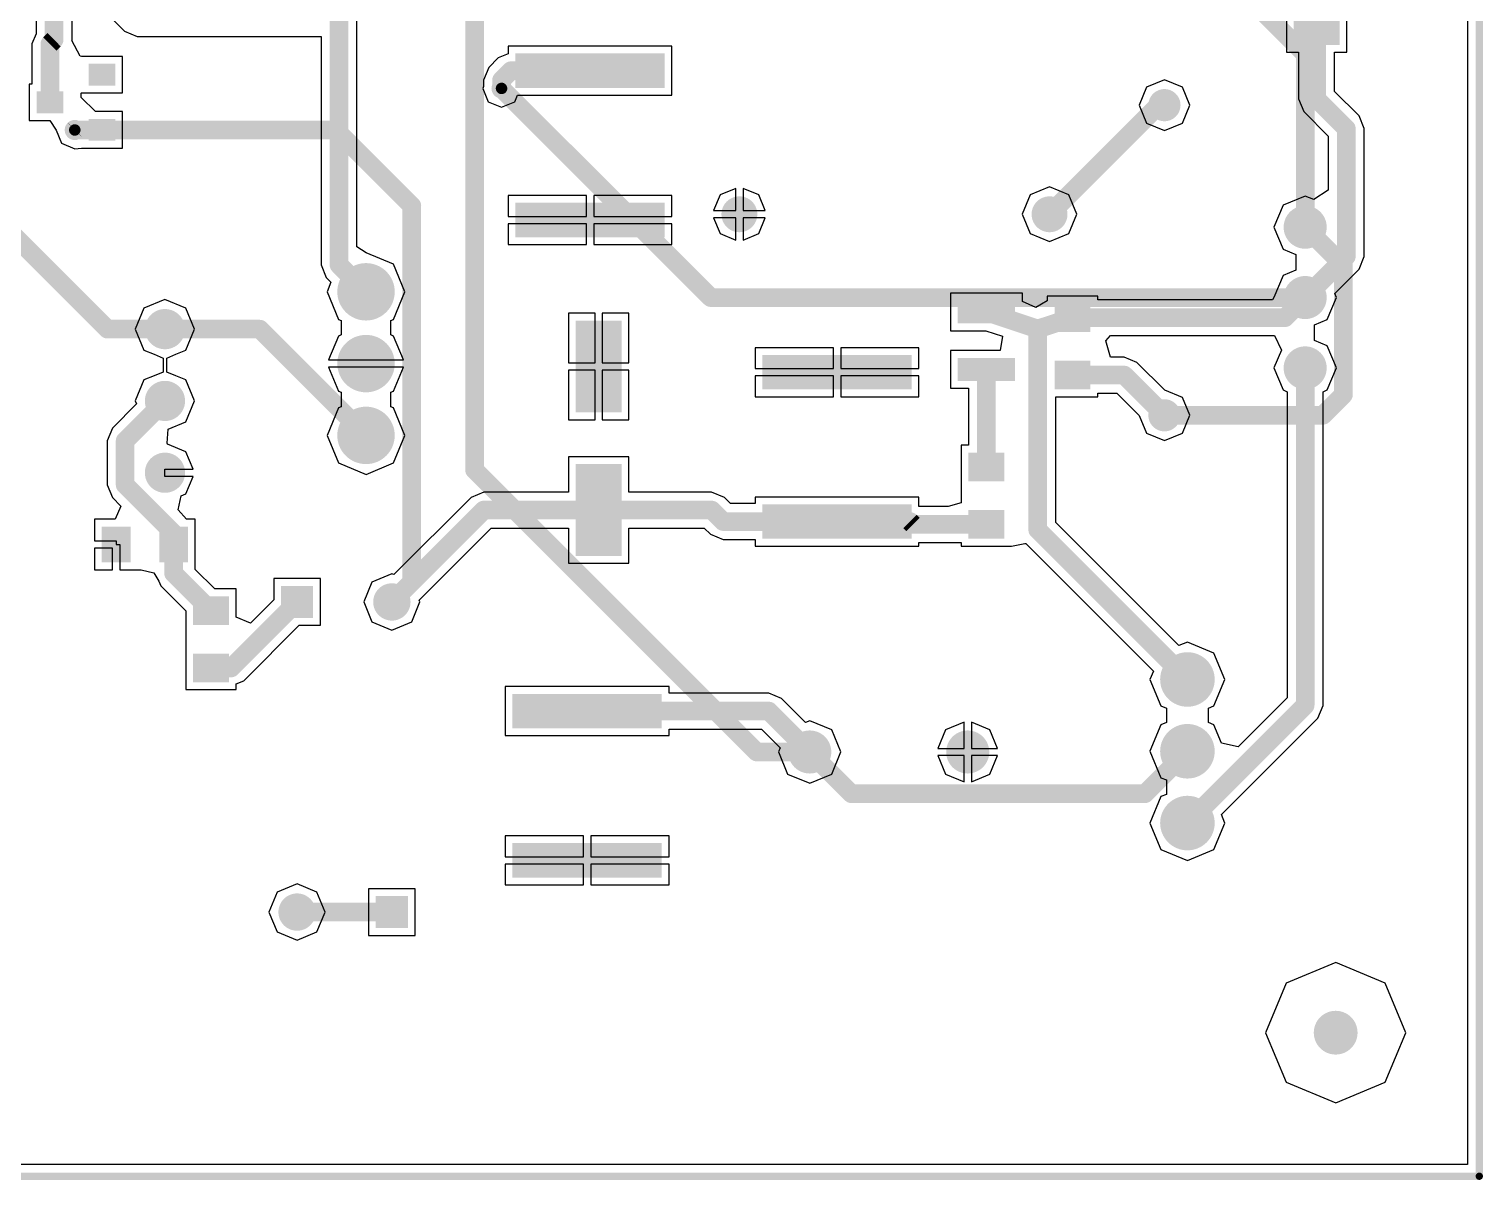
# Model space of a CAD drawing. Header units: millimetres. Extents: x -963 to 6509, y -1367 to 453.
# Drawn here: x -104.7 to -54.1, y 137.3 to 177.3 of the extents above; entities that cross this region are included whole.
import ezdxf

# ---------------------------------------------------------------- set-up
doc = ezdxf.new("R2010")
doc.units = ezdxf.units.MM
doc.header["$LTSCALE"] = 0.5
doc.layers.get('0').update_dxf_attribs({"lineweight": 60})
for name, color, linetype in [('BottomLayer', 5, 'Continuous'), ('MultiLayer', 9, 'Continuous'), ('TopLayer', 1, 'Continuous'), ('TopPaste', 8, 'Continuous'), ('ViaHoleLayer', 16, 'Continuous')]:
    doc.layers.add(name, color=color, linetype=linetype)

# ---------------------------------------------------------------- blocks, each defined once
blk = doc.blocks.new('C_P______100___63B______________4')
at = {"layer": 'BottomLayer', "const_width": 0.75}
for points in [[(-3.125, 0.075, 1), (-2.375, 0.075, 1)], [(2.375, 0.075, 1), (3.125, 0.075, 1)]]:
    blk.add_lwpolyline(points, format="xyb", close=True, dxfattribs=at)
at = {"layer": 'MultiLayer', "const_width": 0.75}
for points in [[(-3.125, 0.075, 1), (-2.375, 0.075, 1)], [(2.375, 0.075, 1), (3.125, 0.075, 1)]]:
    blk.add_lwpolyline(points, format="xyb", close=True, dxfattribs=at)
at = {"layer": 'TopLayer', "const_width": 0.75}
for points in [[(-3.125, 0.075, 1), (-2.375, 0.075, 1)], [(2.375, 0.075, 1), (3.125, 0.075, 1)]]:
    blk.add_lwpolyline(points, format="xyb", close=True, dxfattribs=at)
blk = doc.blocks.new('C2220_10')
at = {"layer": 'TopLayer'}
for points in [[(-3.2, -2.6), (-2, -2.6), (-3.2, 2.6), (-2, 2.6)], [(2, -2.6), (3.2, -2.6), (2, 2.6), (3.2, 2.6)]]:
    blk.add_solid(points, dxfattribs=at)
at = {"layer": 'TopPaste'}
for points in [[(-3.2, -2.6), (-2, -2.6), (-3.2, 2.6), (-2, 2.6)], [(2, -2.6), (3.2, -2.6), (2, 2.6), (3.2, 2.6)]]:
    blk.add_solid(points, dxfattribs=at)
blk = doc.blocks.new('C_P______220___63B___12')
at = {"layer": 'TopLayer'}
for points in [[(-0.9, -0.8), (-0.9, 0.8), (-4.1, -0.8), (-4.1, 0.8)], [(4.1, -0.8), (4.1, 0.8), (0.9, -0.8), (0.9, 0.8)]]:
    blk.add_solid(points, dxfattribs=at)
at = {"layer": 'TopPaste'}
for points in [[(-0.9, -0.8), (-0.9, 0.8), (-4.1, -0.8), (-4.1, 0.8)], [(4.1, -0.8), (4.1, 0.8), (0.9, -0.8), (0.9, 0.8)]]:
    blk.add_solid(points, dxfattribs=at)
blk = doc.blocks.new('C2220_15')
at = {"layer": 'TopLayer'}
for points in [[(-3.2, -2.6), (-2, -2.6), (-3.2, 2.6), (-2, 2.6)], [(2, -2.6), (3.2, -2.6), (2, 2.6), (3.2, 2.6)]]:
    blk.add_solid(points, dxfattribs=at)
at = {"layer": 'TopPaste'}
for points in [[(-3.2, -2.6), (-2, -2.6), (-3.2, 2.6), (-2, 2.6)], [(2, -2.6), (3.2, -2.6), (2, 2.6), (3.2, 2.6)]]:
    blk.add_solid(points, dxfattribs=at)
blk = doc.blocks.new('C2220_22')
at = {"layer": 'TopLayer'}
for points in [[(-3.2, -2.6), (-2, -2.6), (-3.2, 2.6), (-2, 2.6)], [(2, -2.6), (3.2, -2.6), (2, 2.6), (3.2, 2.6)]]:
    blk.add_solid(points, dxfattribs=at)
at = {"layer": 'TopPaste'}
for points in [[(-3.2, -2.6), (-2, -2.6), (-3.2, 2.6), (-2, 2.6)], [(2, -2.6), (3.2, -2.6), (2, 2.6), (3.2, 2.6)]]:
    blk.add_solid(points, dxfattribs=at)
blk = doc.blocks.new('DFE2520_26')
at = {"layer": 'TopLayer'}
for points in [[(-0.6, 1), (-1.4, 1), (-0.6, -1), (-1.4, -1)], [(1.4, 1), (0.6, 1), (1.4, -1), (0.6, -1)]]:
    blk.add_solid(points, dxfattribs=at)
at = {"layer": 'TopPaste'}
for points in [[(-0.6, 1), (-1.4, 1), (-0.6, -1), (-1.4, -1)], [(1.4, 1), (0.6, 1), (1.4, -1), (0.6, -1)]]:
    blk.add_solid(points, dxfattribs=at)
blk = doc.blocks.new('R0805_28')
at = {"layer": 'TopLayer'}
for points in [[(-1.5, -0.625), (-0.5, -0.625), (-1.5, 0.625), (-0.5, 0.625)], [(0.5, -0.625), (1.5, -0.625), (0.5, 0.625), (1.5, 0.625)]]:
    blk.add_solid(points, dxfattribs=at)
at = {"layer": 'TopPaste'}
for points in [[(-1.5, -0.625), (-0.5, -0.625), (-1.5, 0.625), (-0.5, 0.625)], [(0.5, -0.625), (1.5, -0.625), (0.5, 0.625), (1.5, 0.625)]]:
    blk.add_solid(points, dxfattribs=at)
blk = doc.blocks.new('R0805_30')
at = {"layer": 'TopLayer'}
for points in [[(-1.5, -0.625), (-0.5, -0.625), (-1.5, 0.625), (-0.5, 0.625)], [(0.5, -0.625), (1.5, -0.625), (0.5, 0.625), (1.5, 0.625)]]:
    blk.add_solid(points, dxfattribs=at)
at = {"layer": 'TopPaste'}
for points in [[(-1.5, -0.625), (-0.5, -0.625), (-1.5, 0.625), (-0.5, 0.625)], [(0.5, -0.625), (1.5, -0.625), (0.5, 0.625), (1.5, 0.625)]]:
    blk.add_solid(points, dxfattribs=at)
blk = doc.blocks.new('R0805_41')
at = {"layer": 'TopLayer'}
for points in [[(-1.5, -0.625), (-0.5, -0.625), (-1.5, 0.625), (-0.5, 0.625)], [(0.5, -0.625), (1.5, -0.625), (0.5, 0.625), (1.5, 0.625)]]:
    blk.add_solid(points, dxfattribs=at)
at = {"layer": 'TopPaste'}
for points in [[(-1.5, -0.625), (-0.5, -0.625), (-1.5, 0.625), (-0.5, 0.625)], [(0.5, -0.625), (1.5, -0.625), (0.5, 0.625), (1.5, 0.625)]]:
    blk.add_solid(points, dxfattribs=at)
blk = doc.blocks.new('R0805_43')
at = {"layer": 'TopLayer'}
for points in [[(-1.5, -0.625), (-0.5, -0.625), (-1.5, 0.625), (-0.5, 0.625)], [(0.5, -0.625), (1.5, -0.625), (0.5, 0.625), (1.5, 0.625)]]:
    blk.add_solid(points, dxfattribs=at)
at = {"layer": 'TopPaste'}
for points in [[(-1.5, -0.625), (-0.5, -0.625), (-1.5, 0.625), (-0.5, 0.625)], [(0.5, -0.625), (1.5, -0.625), (0.5, 0.625), (1.5, 0.625)]]:
    blk.add_solid(points, dxfattribs=at)
blk = doc.blocks.new('VD_BZX_50')
at = {"layer": 'BottomLayer', "const_width": 0.65}
blk.add_lwpolyline([(5.075, 0, 1), (5.725, 0, 1)], format="xyb", close=True, dxfattribs=at)
at = {"layer": 'BottomLayer'}
blk.add_solid([(-4.84, 0.56), (-5.96, 0.56), (-4.84, -0.56), (-5.96, -0.56)], dxfattribs=at)
at = {"layer": 'MultiLayer', "const_width": 0.65}
blk.add_lwpolyline([(5.075, 0, 1), (5.725, 0, 1)], format="xyb", close=True, dxfattribs=at)
at = {"layer": 'MultiLayer'}
blk.add_solid([(-4.84, 0.56), (-5.96, 0.56), (-4.84, -0.56), (-5.96, -0.56)], dxfattribs=at)
at = {"layer": 'TopLayer', "const_width": 0.65}
blk.add_lwpolyline([(5.075, 0, 1), (5.725, 0, 1)], format="xyb", close=True, dxfattribs=at)
at = {"layer": 'TopLayer'}
blk.add_solid([(-4.84, 0.56), (-5.96, 0.56), (-4.84, -0.56), (-5.96, -0.56)], dxfattribs=at)
blk = doc.blocks.new('VD_BAT_55')
at = {"layer": 'TopLayer'}
for points in [[(0.382, 1.37), (-0.382, 1.37), (0.382, 0.443), (-0.382, 0.443)], [(-0.578, -0.443), (-1.342, -0.443), (-0.578, -1.37), (-1.342, -1.37)], [(1.342, -0.443), (0.578, -0.443), (1.342, -1.37), (0.578, -1.37)]]:
    blk.add_solid(points, dxfattribs=at)
at = {"layer": 'TopPaste'}
for points in [[(0.382, 1.37), (-0.382, 1.37), (0.382, 0.443), (-0.382, 0.443)], [(-0.578, -0.443), (-1.342, -0.443), (-0.578, -1.37), (-1.342, -1.37)], [(1.342, -0.443), (0.578, -0.443), (1.342, -1.37), (0.578, -1.37)]]:
    blk.add_solid(points, dxfattribs=at)
blk = doc.blocks.new('VD_BZX_57')
at = {"layer": 'BottomLayer', "const_width": 0.56}
for points in [[(-5.68, 0, 1), (-5.12, 0, 1)], [(5.12, 0, 1), (5.68, 0, 1)]]:
    blk.add_lwpolyline(points, format="xyb", close=True, dxfattribs=at)
at = {"layer": 'MultiLayer', "const_width": 0.56}
for points in [[(-5.68, 0, 1), (-5.12, 0, 1)], [(5.12, 0, 1), (5.68, 0, 1)]]:
    blk.add_lwpolyline(points, format="xyb", close=True, dxfattribs=at)
at = {"layer": 'TopLayer', "const_width": 0.56}
for points in [[(-5.68, 0, 1), (-5.12, 0, 1)], [(5.12, 0, 1), (5.68, 0, 1)]]:
    blk.add_lwpolyline(points, format="xyb", close=True, dxfattribs=at)
blk = doc.blocks.new('VD_BZX_58')
at = {"layer": 'BottomLayer', "const_width": 0.625}
for points in [[(-5.712, 0, 1), (-5.088, 0, 1)], [(5.087, 0, 1), (5.712, 0, 1)]]:
    blk.add_lwpolyline(points, format="xyb", close=True, dxfattribs=at)
at = {"layer": 'MultiLayer', "const_width": 0.625}
for points in [[(-5.712, 0, 1), (-5.088, 0, 1)], [(5.087, 0, 1), (5.712, 0, 1)]]:
    blk.add_lwpolyline(points, format="xyb", close=True, dxfattribs=at)
at = {"layer": 'TopLayer', "const_width": 0.625}
for points in [[(-5.712, 0, 1), (-5.088, 0, 1)], [(5.087, 0, 1), (5.712, 0, 1)]]:
    blk.add_lwpolyline(points, format="xyb", close=True, dxfattribs=at)
blk = doc.blocks.new('VT_TO92_59')
at = {"layer": 'BottomLayer', "const_width": 0.7}
for points in [[(-2.85, 0, 1), (-2.15, 0, 1)], [(-0.35, 0, 1), (0.35, 0, 1)], [(2.15, 0, 1), (2.85, 0, 1)]]:
    blk.add_lwpolyline(points, format="xyb", close=True, dxfattribs=at)
at = {"layer": 'MultiLayer', "const_width": 0.7}
for points in [[(-2.85, 0, 1), (-2.15, 0, 1)], [(-0.35, 0, 1), (0.35, 0, 1)], [(2.15, 0, 1), (2.85, 0, 1)]]:
    blk.add_lwpolyline(points, format="xyb", close=True, dxfattribs=at)
at = {"layer": 'TopLayer', "const_width": 0.7}
for points in [[(-2.85, 0, 1), (-2.15, 0, 1)], [(-0.35, 0, 1), (0.35, 0, 1)], [(2.15, 0, 1), (2.85, 0, 1)]]:
    blk.add_lwpolyline(points, format="xyb", close=True, dxfattribs=at)
blk = doc.blocks.new('VT_TO220_60')
at = {"layer": 'BottomLayer', "const_width": 1}
for points in [[(-3, 0, 1), (-2, 0, 1)], [(-0.5, 0, 1), (0.5, 0, 1)], [(2, 0, 1), (3, 0, 1)]]:
    blk.add_lwpolyline(points, format="xyb", close=True, dxfattribs=at)
at = {"layer": 'MultiLayer', "const_width": 1}
for points in [[(-3, 0, 1), (-2, 0, 1)], [(-0.5, 0, 1), (0.5, 0, 1)], [(2, 0, 1), (3, 0, 1)]]:
    blk.add_lwpolyline(points, format="xyb", close=True, dxfattribs=at)
at = {"layer": 'TopLayer', "const_width": 1}
for points in [[(-3, 0, 1), (-2, 0, 1)], [(-0.5, 0, 1), (0.5, 0, 1)], [(2, 0, 1), (3, 0, 1)]]:
    blk.add_lwpolyline(points, format="xyb", close=True, dxfattribs=at)
blk = doc.blocks.new('VT_TO126_61')
at = {"layer": 'BottomLayer', "const_width": 0.75}
for points in [[(-2.825, 0, 1), (-2.075, 0, 1)], [(-0.375, 0, 1), (0.375, 0, 1)], [(2.075, 0, 1), (2.825, 0, 1)]]:
    blk.add_lwpolyline(points, format="xyb", close=True, dxfattribs=at)
at = {"layer": 'MultiLayer', "const_width": 0.75}
for points in [[(-2.825, 0, 1), (-2.075, 0, 1)], [(-0.375, 0, 1), (0.375, 0, 1)], [(2.075, 0, 1), (2.825, 0, 1)]]:
    blk.add_lwpolyline(points, format="xyb", close=True, dxfattribs=at)
at = {"layer": 'TopLayer', "const_width": 0.75}
for points in [[(-2.825, 0, 1), (-2.075, 0, 1)], [(-0.375, 0, 1), (0.375, 0, 1)], [(2.075, 0, 1), (2.825, 0, 1)]]:
    blk.add_lwpolyline(points, format="xyb", close=True, dxfattribs=at)
blk = doc.blocks.new('VT_TO220_62')
at = {"layer": 'BottomLayer', "const_width": 0.95}
for points in [[(-2.975, 0, 1), (-2.025, 0, 1)], [(-0.475, 0, 1), (0.475, 0, 1)], [(2.025, 0, 1), (2.975, 0, 1)]]:
    blk.add_lwpolyline(points, format="xyb", close=True, dxfattribs=at)
at = {"layer": 'MultiLayer', "const_width": 0.95}
for points in [[(-2.975, 0, 1), (-2.025, 0, 1)], [(-0.475, 0, 1), (0.475, 0, 1)], [(2.025, 0, 1), (2.975, 0, 1)]]:
    blk.add_lwpolyline(points, format="xyb", close=True, dxfattribs=at)
at = {"layer": 'TopLayer', "const_width": 0.95}
for points in [[(-2.975, 0, 1), (-2.025, 0, 1)], [(-0.475, 0, 1), (0.475, 0, 1)], [(2.025, 0, 1), (2.975, 0, 1)]]:
    blk.add_lwpolyline(points, format="xyb", close=True, dxfattribs=at)
blk = doc.blocks.new('C_P______220___63B___69')
at = {"layer": 'TopLayer'}
for points in [[(-0.9, -0.8), (-0.9, 0.8), (-4.1, -0.8), (-4.1, 0.8)], [(4.1, -0.8), (4.1, 0.8), (0.9, -0.8), (0.9, 0.8)]]:
    blk.add_solid(points, dxfattribs=at)
at = {"layer": 'TopPaste'}
for points in [[(-0.9, -0.8), (-0.9, 0.8), (-4.1, -0.8), (-4.1, 0.8)], [(4.1, -0.8), (4.1, 0.8), (0.9, -0.8), (0.9, 0.8)]]:
    blk.add_solid(points, dxfattribs=at)
blk = doc.blocks.new('VD_BZX_71')
at = {"layer": 'BottomLayer', "const_width": 0.65}
blk.add_lwpolyline([(5.075, 0, 1), (5.725, 0, 1)], format="xyb", close=True, dxfattribs=at)
at = {"layer": 'BottomLayer'}
blk.add_solid([(-4.84, 0.56), (-5.96, 0.56), (-4.84, -0.56), (-5.96, -0.56)], dxfattribs=at)
at = {"layer": 'MultiLayer', "const_width": 0.65}
blk.add_lwpolyline([(5.075, 0, 1), (5.725, 0, 1)], format="xyb", close=True, dxfattribs=at)
at = {"layer": 'MultiLayer'}
blk.add_solid([(-4.84, 0.56), (-5.96, 0.56), (-4.84, -0.56), (-5.96, -0.56)], dxfattribs=at)
at = {"layer": 'TopLayer', "const_width": 0.65}
blk.add_lwpolyline([(5.075, 0, 1), (5.725, 0, 1)], format="xyb", close=True, dxfattribs=at)
at = {"layer": 'TopLayer'}
blk.add_solid([(-4.84, 0.56), (-5.96, 0.56), (-4.84, -0.56), (-5.96, -0.56)], dxfattribs=at)

msp = doc.modelspace()

# ---------------------------------------------------------------- linework, layer by layer
at = {"layer": 'BottomLayer', "const_width": 0.65}
for points in [[(-67.213, 183.419), (-60.263, 176.469)], [(-89.183, 161.992), (-89.183, 180.89)], [(-60.263, 170.444), (-60.263, 176.469)], [(-88.244, 175.277), (-80.961, 167.994)], [(-69.163, 170.894), (-65.363, 174.694)], [(-65.363, 174.694), (-65.163, 174.694)], [(-103.103, 173.829), (-94.009, 173.829)], [(-94.009, 173.829), (-91.368, 171.187)], [(-107.663, 172.594), (-101.963, 166.894)], [(-91.368, 158.089), (-91.368, 171.187)], [(-60.263, 170.444), (-58.932, 169.112)], [(-58.932, 164.609), (-58.932, 169.112)], [(-80.961, 167.994), (-60.263, 167.994)], [(-101.963, 166.894), (-99.963, 166.894)], [(-99.963, 166.894), (-96.663, 166.894)], [(-96.663, 166.894), (-92.963, 163.194)], [(-59.647, 163.894), (-58.932, 164.609)], [(-65.163, 163.894), (-59.647, 163.894)], [(-89.183, 161.992), (-79.36, 152.169)], [(-92.063, 157.394), (-91.368, 158.089)], [(-79.36, 152.169), (-77.513, 152.169)], [(-77.513, 152.169), (-76.06, 150.715)], [(-65.842, 150.715), (-64.363, 152.194)], [(-76.06, 150.715), (-65.842, 150.715)], [(-95.363, 146.594), (-92.063, 146.594)]]:
    msp.add_lwpolyline(points, dxfattribs=at)
at = {"layer": 'BottomLayer'}
for points, const_width in [([(-60.426, 176.469, 1), (-60.101, 176.469, 1)], 0.325), ([(-60.426, 176.469, 1), (-60.101, 176.469, 1)], 0.325), ([(-88.419, 175.277, 1), (-88.069, 175.277, 1)], 0.35), ([(-88.406, 175.277, 1), (-88.081, 175.277, 1)], 0.325), ([(-65.526, 174.694, 1), (-65.201, 174.694, 1)], 0.325), ([(-65.526, 174.694, 1), (-65.201, 174.694, 1)], 0.325), ([(-65.326, 174.694, 1), (-65.001, 174.694, 1)], 0.325), ([(-103.278, 173.829, 1), (-102.928, 173.829, 1)], 0.35), ([(-103.265, 173.829, 1), (-102.94, 173.829, 1)], 0.325), ([(-94.172, 173.829, 1), (-93.847, 173.829, 1)], 0.325), ([(-94.172, 173.829, 1), (-93.847, 173.829, 1)], 0.325), ([(-91.53, 171.187, 1), (-91.205, 171.187, 1)], 0.325), ([(-91.53, 171.187, 1), (-91.205, 171.187, 1)], 0.325), ([(-69.326, 170.894, 1), (-69.001, 170.894, 1)], 0.325), ([(-60.426, 170.444, 1), (-60.101, 170.444, 1)], 0.325), ([(-60.426, 170.444, 1), (-60.101, 170.444, 1)], 0.325), ([(-59.094, 169.112, 1), (-58.769, 169.112, 1)], 0.325), ([(-59.094, 169.112, 1), (-58.769, 169.112, 1)], 0.325), ([(-81.123, 167.994, 1), (-80.798, 167.994, 1)], 0.325), ([(-81.123, 167.994, 1), (-80.798, 167.994, 1)], 0.325), ([(-60.426, 167.994, 1), (-60.101, 167.994, 1)], 0.325), ([(-102.126, 166.894, 1), (-101.801, 166.894, 1)], 0.325), ([(-102.126, 166.894, 1), (-101.801, 166.894, 1)], 0.325), ([(-100.126, 166.894, 1), (-99.801, 166.894, 1)], 0.325), ([(-100.126, 166.894, 1), (-99.801, 166.894, 1)], 0.325), ([(-96.826, 166.894, 1), (-96.501, 166.894, 1)], 0.325), ([(-96.826, 166.894, 1), (-96.501, 166.894, 1)], 0.325), ([(-59.094, 164.609, 1), (-58.769, 164.609, 1)], 0.325), ([(-59.094, 164.609, 1), (-58.769, 164.609, 1)], 0.325), ([(-65.326, 163.894, 1), (-65.001, 163.894, 1)], 0.325), ([(-59.809, 163.894, 1), (-59.484, 163.894, 1)], 0.325), ([(-59.809, 163.894, 1), (-59.484, 163.894, 1)], 0.325), ([(-93.126, 163.194, 1), (-92.801, 163.194, 1)], 0.325), ([(-89.346, 161.992, 1), (-89.021, 161.992, 1)], 0.325), ([(-89.346, 161.992, 1), (-89.021, 161.992, 1)], 0.325), ([(-91.53, 158.089, 1), (-91.205, 158.089, 1)], 0.325), ([(-91.53, 158.089, 1), (-91.205, 158.089, 1)], 0.325), ([(-92.226, 157.394, 1), (-91.901, 157.394, 1)], 0.325), ([(-79.522, 152.169, 1), (-79.197, 152.169, 1)], 0.325), ([(-79.522, 152.169, 1), (-79.197, 152.169, 1)], 0.325), ([(-77.676, 152.169, 1), (-77.351, 152.169, 1)], 0.325), ([(-77.676, 152.169, 1), (-77.351, 152.169, 1)], 0.325), ([(-64.526, 152.194, 1), (-64.201, 152.194, 1)], 0.325), ([(-76.222, 150.715, 1), (-75.897, 150.715, 1)], 0.325), ([(-76.222, 150.715, 1), (-75.897, 150.715, 1)], 0.325), ([(-66.005, 150.715, 1), (-65.68, 150.715, 1)], 0.325), ([(-66.005, 150.715, 1), (-65.68, 150.715, 1)], 0.325), ([(-95.526, 146.594, 1), (-95.201, 146.594, 1)], 0.325), ([(-92.226, 146.594, 1), (-91.901, 146.594, 1)], 0.325), ([(-59.582, 142.394, 1), (-58.82, 142.394, 1)], 0.762)]:
    msp.add_lwpolyline(points, format="xyb", close=True, dxfattribs=dict(at, const_width=const_width))
at = {"layer": 'MultiLayer', "const_width": 0.254}
for points in [[(-54.201, 137.394), (-54.201, 267.394)], [(-134.201, 137.394), (-54.201, 137.394)]]:
    msp.add_lwpolyline(points, dxfattribs=at)
at = {"layer": 'MultiLayer'}
for points, const_width in [([(-88.419, 175.277, 1), (-88.069, 175.277, 1)], 0.35), ([(-103.278, 173.829, 1), (-102.928, 173.829, 1)], 0.35), ([(-59.582, 142.394, 1), (-58.82, 142.394, 1)], 0.762), ([(-54.264, 137.394, 1), (-54.137, 137.394, 1)], 0.127), ([(-54.264, 137.394, 1), (-54.137, 137.394, 1)], 0.127)]:
    msp.add_lwpolyline(points, format="xyb", close=True, dxfattribs=dict(at, const_width=const_width))
at = {"layer": 'TopLayer'}
for p, q in [((-54.613, 266.981), (-54.613, 137.806)), ((-60.917, 180.248), (-60.917, 176.54)), ((-58.809, 176.54), (-58.809, 180.248)), ((-104.45, 178.125), (-104.45, 177.18)), ((-103.197, 176.972), (-103.197, 178.125)), ((-101.787, 177.684), (-101.374, 177.272)), ((-93.277, 169.76), (-93.277, 178.075)), ((-104.45, 177.18), (-104.597, 176.826)), ((-101.374, 177.272), (-100.931, 177.088)), ((-104.597, 176.826), (-104.597, 175.43)), ((-103.206, 176.949), (-103.197, 176.972)), ((-102.913, 176.396), (-103.206, 176.949)), ((-100.931, 177.088), (-94.53, 177.088)), ((-94.53, 177.088), (-94.53, 169.134)), ((-82.309, 176.748), (-88.017, 176.748)), ((-88.017, 176.748), (-88.017, 176.477)), ((-82.309, 175.04), (-82.309, 176.748)), ((-102.874, 176.39), (-102.913, 176.396)), ((-102.843, 176.39), (-102.874, 176.39)), ((-101.439, 176.39), (-102.843, 176.39)), ((-101.439, 175.118), (-101.439, 176.39)), ((-88.357, 176.337), (-88.687, 176.006)), ((-88.017, 176.477), (-88.357, 176.337)), ((-60.917, 176.54), (-60.49, 176.54)), ((-60.49, 176.54), (-60.49, 174.913)), ((-59.237, 175.172), (-59.237, 176.54)), ((-59.237, 176.54), (-58.809, 176.54)), ((-88.687, 176.006), (-88.87, 175.563)), ((-104.597, 175.43), (-104.687, 175.43)), ((-104.687, 175.43), (-104.687, 174.158)), ((-88.87, 175.342), (-88.897, 175.277)), ((-88.897, 175.277), (-88.706, 174.814)), ((-88.87, 175.563), (-88.87, 175.342)), ((-65.786, 175.317), (-66.044, 174.694)), ((-65.163, 175.575), (-65.786, 175.317)), ((-64.54, 175.317), (-65.163, 175.575)), ((-64.282, 174.694), (-64.54, 175.317)), ((-58.387, 174.323), (-59.237, 175.172)), ((-102.883, 175.11), (-102.874, 175.118)), ((-102.883, 174.966), (-102.883, 175.11)), ((-102.386, 174.47), (-102.883, 174.966)), ((-102.874, 175.118), (-102.752, 175.118)), ((-102.752, 175.118), (-101.439, 175.118)), ((-88.706, 174.814), (-88.244, 174.623)), ((-88.244, 174.623), (-87.781, 174.814)), ((-87.781, 174.814), (-87.688, 175.04)), ((-87.688, 175.04), (-82.309, 175.04)), ((-66.044, 174.694), (-65.786, 174.071)), ((-64.54, 174.071), (-64.282, 174.694)), ((-60.49, 174.913), (-60.307, 174.469)), ((-104.687, 174.158), (-103.976, 174.158)), ((-103.976, 174.158), (-103.756, 173.829)), ((-101.439, 174.47), (-102.386, 174.47)), ((-101.439, 173.198), (-101.439, 174.47)), ((-60.307, 174.469), (-59.457, 173.62)), ((-58.204, 173.88), (-58.387, 174.323)), ((-103.756, 173.829), (-103.565, 173.366)), ((-65.786, 174.071), (-65.163, 173.812)), ((-65.163, 173.812), (-64.54, 174.071)), ((-58.204, 169.427), (-58.204, 173.88)), ((-103.565, 173.366), (-103.103, 173.175)), ((-103.103, 173.175), (-102.874, 173.198)), ((-102.874, 173.198), (-102.874, 173.198)), ((-102.874, 173.198), (-101.439, 173.198)), ((-59.457, 173.62), (-59.457, 171.737)), ((-80.09, 171.792), (-80.636, 171.566)), ((-80.09, 171.021), (-80.09, 171.792)), ((-79.291, 171.566), (-79.836, 171.792)), ((-79.836, 171.792), (-79.836, 171.021)), ((-69.163, 171.845), (-69.836, 171.566)), ((-68.491, 171.566), (-69.163, 171.845)), ((-59.457, 171.737), (-59.957, 171.403)), ((-85.29, 171.548), (-88.017, 171.548)), ((-88.017, 171.548), (-88.017, 170.821)), ((-85.29, 170.821), (-85.29, 171.548)), ((-82.309, 171.548), (-85.036, 171.548)), ((-85.036, 171.548), (-85.036, 170.821)), ((-82.309, 170.821), (-82.309, 171.548)), ((-80.636, 171.566), (-80.862, 171.021)), ((-79.065, 171.021), (-79.291, 171.566)), ((-69.836, 171.566), (-70.115, 170.894)), ((-68.212, 170.894), (-68.491, 171.566)), ((-61.032, 171.212), (-61.35, 170.444)), ((-60.263, 171.53), (-61.032, 171.212)), ((-59.957, 171.403), (-60.263, 171.53)), ((-88.017, 170.821), (-85.29, 170.821)), ((-85.036, 170.821), (-82.309, 170.821)), ((-80.862, 171.021), (-80.09, 171.021)), ((-80.09, 170.767), (-80.862, 170.767)), ((-80.862, 170.767), (-80.636, 170.221)), ((-80.09, 169.995), (-80.09, 170.767)), ((-79.836, 171.021), (-79.065, 171.021)), ((-79.065, 170.767), (-79.836, 170.767)), ((-79.836, 170.767), (-79.836, 169.995)), ((-79.291, 170.221), (-79.065, 170.767)), ((-70.115, 170.894), (-69.836, 170.221)), ((-68.491, 170.221), (-68.212, 170.894)), ((-85.29, 170.567), (-88.017, 170.567)), ((-88.017, 170.567), (-88.017, 169.84)), ((-85.29, 169.84), (-85.29, 170.567)), ((-82.309, 170.567), (-85.036, 170.567)), ((-85.036, 170.567), (-85.036, 169.84)), ((-82.309, 169.84), (-82.309, 170.567)), ((-80.636, 170.221), (-80.09, 169.995)), ((-79.836, 169.995), (-79.291, 170.221)), ((-69.836, 170.221), (-69.163, 169.942)), ((-69.163, 169.942), (-68.491, 170.221)), ((-61.35, 170.444), (-61.032, 169.675)), ((-92.963, 169.551), (-93.277, 169.76)), ((-88.017, 169.84), (-85.29, 169.84)), ((-85.036, 169.84), (-82.309, 169.84)), ((-61.032, 169.675), (-60.583, 169.489)), ((-94.53, 169.134), (-94.347, 168.69)), ((-92.004, 169.153), (-92.963, 169.551)), ((-91.606, 168.194), (-92.004, 169.153)), ((-60.583, 169.489), (-60.583, 168.948)), ((-58.387, 168.983), (-58.204, 169.427)), ((-94.347, 168.69), (-94.183, 168.527)), ((-61.032, 168.762), (-61.35, 167.994)), ((-60.583, 168.948), (-61.032, 168.762)), ((-59.235, 168.135), (-58.387, 168.983)), ((-94.183, 168.527), (-94.321, 168.194)), ((-94.321, 168.194), (-93.923, 167.234)), ((-92.004, 167.234), (-91.606, 168.194)), ((-70.109, 168.148), (-72.617, 168.148)), ((-72.617, 168.148), (-72.617, 166.84)), ((-70.109, 167.856), (-70.109, 168.148)), ((-59.177, 167.994), (-59.235, 168.135)), ((-100.694, 167.624), (-100.996, 166.894)), ((-99.963, 167.926), (-100.694, 167.624)), ((-99.233, 167.624), (-99.963, 167.926)), ((-98.931, 166.894), (-99.233, 167.624)), ((-69.646, 167.65), (-70.109, 167.856)), ((-69.242, 167.885), (-69.646, 167.65)), ((-67.484, 168.048), (-69.242, 168.048)), ((-69.242, 168.048), (-69.242, 167.885)), ((-67.484, 167.92), (-67.484, 168.048)), ((-61.399, 167.92), (-67.484, 167.92)), ((-61.35, 167.994), (-61.399, 167.92)), ((-59.495, 167.225), (-59.177, 167.994)), ((-93.923, 167.234), (-93.826, 167.194)), ((-93.826, 167.194), (-93.826, 166.694)), ((-92.101, 167.194), (-92.004, 167.234)), ((-92.101, 166.694), (-92.101, 167.194)), ((-84.99, 167.448), (-85.917, 167.448)), ((-85.917, 167.448), (-85.917, 165.721)), ((-84.99, 165.721), (-84.99, 167.448)), ((-83.809, 167.448), (-84.736, 167.448)), ((-84.736, 167.448), (-84.736, 165.721)), ((-83.809, 165.721), (-83.809, 167.448)), ((-59.944, 167.039), (-59.495, 167.225)), ((-100.996, 166.894), (-100.694, 166.163)), ((-99.233, 166.163), (-98.931, 166.894)), ((-93.923, 166.653), (-94.268, 165.821)), ((-93.826, 166.694), (-93.923, 166.653)), ((-92.004, 166.653), (-92.101, 166.694)), ((-91.659, 165.821), (-92.004, 166.653)), ((-72.617, 166.84), (-71.382, 166.84)), ((-71.382, 166.84), (-70.804, 166.648)), ((-70.804, 166.648), (-70.885, 166.148)), ((-67.199, 166.486), (-67.037, 166.667)), ((-67.037, 166.667), (-61.33, 166.667)), ((-61.33, 166.667), (-61.092, 166.167)), ((-59.944, 166.498), (-59.944, 167.039)), ((-100.694, 166.163), (-100.344, 166.019)), ((-99.583, 166.019), (-99.233, 166.163)), ((-76.69, 166.248), (-79.417, 166.248)), ((-79.417, 166.248), (-79.417, 165.52)), ((-76.69, 165.52), (-76.69, 166.248)), ((-73.709, 166.248), (-76.436, 166.248)), ((-76.436, 166.248), (-76.436, 165.52)), ((-73.709, 165.52), (-73.709, 166.248)), ((-70.885, 166.148), (-72.617, 166.148)), ((-72.617, 166.148), (-72.617, 164.84)), ((-67.038, 165.924), (-67.199, 166.486)), ((-61.092, 166.167), (-61.35, 165.544)), ((-59.495, 166.312), (-59.944, 166.498)), ((-59.177, 165.544), (-59.495, 166.312)), ((-100.344, 166.019), (-100.029, 165.888)), ((-100.029, 165.888), (-100.029, 165.399)), ((-99.898, 165.888), (-99.583, 166.019)), ((-99.898, 165.399), (-99.898, 165.888)), ((-94.268, 165.821), (-92.963, 165.821)), ((-92.963, 165.567), (-94.268, 165.567)), ((-94.268, 165.567), (-93.923, 164.734)), ((-92.963, 165.821), (-91.659, 165.821)), ((-91.659, 165.567), (-92.963, 165.567)), ((-92.004, 164.734), (-91.659, 165.567)), ((-85.917, 165.721), (-84.99, 165.721)), ((-84.736, 165.721), (-83.809, 165.721)), ((-67.034, 165.92), (-67.038, 165.924)), ((-66.563, 165.92), (-67.034, 165.92)), ((-66.12, 165.737), (-66.563, 165.92)), ((-65.154, 164.771), (-66.12, 165.737)), ((-61.35, 165.544), (-61.032, 164.775)), ((-59.495, 164.775), (-59.177, 165.544)), ((-100.694, 165.124), (-100.996, 164.394)), ((-100.344, 165.269), (-100.694, 165.124)), ((-100.029, 165.399), (-100.344, 165.269)), ((-99.583, 165.269), (-99.898, 165.399)), ((-99.233, 165.124), (-99.583, 165.269)), ((-98.931, 164.394), (-99.233, 165.124)), ((-84.99, 165.467), (-85.917, 165.467)), ((-85.917, 165.467), (-85.917, 163.74)), ((-84.99, 163.74), (-84.99, 165.467)), ((-83.809, 165.467), (-84.736, 165.467)), ((-84.736, 165.467), (-84.736, 163.74)), ((-83.809, 163.74), (-83.809, 165.467)), ((-79.417, 165.52), (-76.69, 165.52)), ((-76.69, 165.266), (-79.417, 165.266)), ((-79.417, 165.266), (-79.417, 164.54)), ((-76.69, 164.54), (-76.69, 165.266)), ((-76.436, 165.52), (-73.709, 165.52)), ((-73.709, 165.266), (-76.436, 165.266)), ((-76.436, 165.266), (-76.436, 164.54)), ((-73.709, 164.54), (-73.709, 165.266)), ((-93.923, 164.734), (-93.826, 164.694)), ((-93.826, 164.694), (-93.826, 164.194)), ((-92.101, 164.694), (-92.004, 164.734)), ((-92.101, 164.194), (-92.101, 164.694)), ((-79.417, 164.54), (-76.69, 164.54)), ((-76.436, 164.54), (-73.709, 164.54)), ((-72.617, 164.84), (-71.99, 164.84)), ((-71.99, 164.84), (-71.99, 162.848)), ((-68.948, 160.164), (-68.948, 164.54)), ((-68.948, 164.54), (-67.484, 164.54)), ((-67.484, 164.54), (-67.484, 164.667)), ((-67.484, 164.667), (-66.823, 164.667)), ((-66.823, 164.667), (-66.041, 163.885)), ((-64.54, 164.517), (-65.154, 164.771)), ((-61.032, 164.775), (-60.89, 164.716)), ((-60.89, 164.716), (-60.89, 154.053)), ((-59.637, 164.716), (-59.495, 164.775)), ((-59.637, 153.793), (-59.637, 164.716)), ((-100.953, 164.29), (-101.793, 163.45)), ((-100.996, 164.394), (-100.953, 164.29)), ((-99.233, 163.663), (-98.931, 164.394)), ((-93.923, 164.153), (-94.321, 163.194)), ((-93.826, 164.194), (-93.923, 164.153)), ((-92.004, 164.153), (-92.101, 164.194)), ((-91.606, 163.194), (-92.004, 164.153)), ((-64.282, 163.894), (-64.54, 164.517)), ((-99.851, 163.408), (-99.233, 163.663)), ((-85.917, 163.74), (-84.99, 163.74)), ((-84.736, 163.74), (-83.809, 163.74)), ((-66.041, 163.885), (-65.786, 163.271)), ((-64.54, 163.271), (-64.282, 163.894)), ((-101.793, 163.45), (-101.977, 163.007)), ((-101.977, 163.007), (-101.977, 161.469)), ((-99.89, 162.926), (-99.851, 163.408)), ((-94.321, 163.194), (-93.923, 162.234)), ((-92.004, 162.234), (-91.606, 163.194)), ((-65.786, 163.271), (-65.163, 163.012)), ((-65.163, 163.012), (-64.54, 163.271)), ((-99.874, 162.889), (-99.89, 162.926)), ((-99.233, 162.624), (-99.874, 162.889)), ((-98.983, 162.021), (-99.233, 162.624)), ((-71.99, 162.848), (-72.242, 162.848)), ((-72.242, 162.848), (-72.242, 161.348)), ((-99.963, 161.767), (-99.963, 162.021)), ((-99.963, 162.021), (-98.983, 162.021)), ((-93.923, 162.234), (-92.963, 161.836)), ((-92.963, 161.836), (-92.004, 162.234)), ((-83.809, 162.448), (-85.917, 162.448)), ((-85.917, 162.448), (-85.917, 161.22)), ((-83.809, 161.22), (-83.809, 162.448)), ((-98.983, 161.767), (-99.963, 161.767)), ((-99.233, 161.163), (-98.983, 161.767)), ((-101.977, 161.469), (-101.793, 161.026)), ((-101.793, 161.026), (-101.502, 160.734)), ((-99.508, 160.603), (-99.401, 161.094)), ((-99.401, 161.094), (-99.233, 161.163)), ((-89.307, 161.037), (-91.998, 158.345)), ((-88.863, 161.22), (-89.307, 161.037)), ((-85.917, 161.22), (-88.863, 161.22)), ((-80.928, 161.22), (-83.809, 161.22)), ((-80.485, 161.037), (-80.928, 161.22)), ((-80.269, 160.82), (-80.485, 161.037)), ((-73.709, 161.048), (-79.417, 161.048)), ((-79.417, 161.048), (-79.417, 160.82)), ((-73.709, 160.72), (-73.709, 161.048)), ((-72.242, 161.348), (-72.242, 161.34)), ((-72.242, 161.34), (-72.242, 160.848)), ((-101.502, 160.734), (-101.693, 160.273)), ((-99.215, 160.273), (-99.508, 160.603)), ((-79.417, 160.82), (-80.269, 160.82)), ((-72.693, 160.72), (-73.709, 160.72)), ((-72.242, 160.848), (-72.693, 160.72)), ((-101.693, 160.273), (-102.417, 160.273)), ((-102.417, 160.273), (-102.417, 159.521)), ((-98.909, 160.273), (-99.215, 160.273)), ((-98.909, 158.526), (-98.909, 160.273)), ((-91.112, 157.459), (-88.604, 159.967)), ((-88.604, 159.967), (-85.917, 159.967)), ((-85.917, 159.967), (-85.917, 158.74)), ((-83.809, 158.74), (-83.809, 159.967)), ((-83.809, 159.967), (-81.188, 159.967)), ((-81.188, 159.967), (-80.972, 159.75)), ((-64.658, 155.875), (-68.948, 160.164)), ((-102.417, 159.521), (-101.663, 159.521)), ((-101.663, 159.521), (-101.663, 159.394)), ((-80.972, 159.75), (-80.528, 159.567)), ((-80.528, 159.567), (-79.417, 159.567)), ((-79.417, 159.567), (-79.417, 159.34)), ((-73.709, 159.34), (-73.709, 159.467)), ((-73.709, 159.467), (-72.242, 159.467)), ((-72.242, 159.467), (-72.242, 159.34)), ((-101.79, 159.267), (-102.417, 159.267)), ((-102.417, 159.267), (-102.417, 158.515)), ((-101.79, 158.515), (-101.79, 159.267)), ((-101.663, 159.394), (-101.536, 159.394)), ((-101.536, 159.394), (-101.536, 158.515)), ((-79.417, 159.34), (-73.709, 159.34)), ((-72.242, 159.34), (-70.484, 159.34)), ((-70.484, 159.34), (-70.02, 159.425)), ((-70.484, 159.34), (-70.484, 159.34)), ((-70.02, 159.425), (-69.984, 159.428)), ((-69.984, 159.428), (-65.544, 154.988)), ((-102.417, 158.515), (-101.79, 158.515)), ((-101.536, 158.515), (-100.909, 158.515)), ((-100.909, 158.515), (-100.909, 158.515)), ((-100.909, 158.515), (-100.79, 158.515)), ((-100.79, 158.515), (-100.353, 158.409)), ((-98.231, 157.848), (-98.909, 158.526)), ((-85.917, 158.74), (-83.809, 158.74)), ((-100.353, 158.409), (-100.175, 158.115)), ((-100.175, 158.115), (-100.107, 157.95)), ((-100.107, 157.95), (-99.242, 157.086)), ((-94.549, 158.208), (-96.177, 158.208)), ((-96.177, 158.208), (-96.177, 157.466)), ((-94.549, 156.58), (-94.549, 158.208)), ((-92.755, 158.085), (-93.042, 157.394)), ((-92.063, 158.372), (-92.755, 158.085)), ((-91.998, 158.345), (-92.063, 158.372)), ((-97.484, 157.848), (-98.231, 157.848)), ((-97.484, 156.866), (-97.484, 157.848)), ((-96.177, 157.466), (-96.984, 156.659)), ((-91.085, 157.394), (-91.112, 157.459)), ((-99.242, 157.086), (-99.242, 156.348)), ((-93.042, 157.394), (-92.755, 156.702)), ((-91.371, 156.702), (-91.085, 157.394)), ((-96.984, 156.659), (-97.484, 156.866)), ((-97.22, 154.65), (-95.291, 156.58)), ((-95.291, 156.58), (-94.549, 156.58)), ((-92.755, 156.702), (-92.063, 156.415)), ((-92.063, 156.415), (-91.371, 156.702)), ((-99.242, 156.348), (-99.242, 156.34)), ((-99.242, 156.34), (-99.242, 155.848)), ((-64.363, 155.997), (-64.658, 155.875)), ((-63.442, 155.615), (-64.363, 155.997)), ((-99.242, 155.848), (-99.242, 155.84)), ((-99.242, 155.84), (-99.242, 154.34)), ((-63.06, 154.694), (-63.442, 155.615)), ((-65.544, 154.988), (-65.667, 154.694)), ((-97.484, 154.541), (-97.22, 154.65)), ((-97.484, 154.34), (-97.484, 154.541)), ((-82.409, 154.448), (-88.117, 154.448)), ((-88.117, 154.448), (-88.117, 152.74)), ((-82.409, 154.22), (-82.409, 154.448)), ((-65.667, 154.694), (-65.285, 153.772)), ((-63.442, 153.772), (-63.06, 154.694)), ((-99.242, 154.34), (-97.484, 154.34)), ((-78.938, 154.22), (-82.409, 154.22)), ((-78.495, 154.037), (-78.938, 154.22)), ((-77.655, 153.197), (-78.495, 154.037)), ((-60.89, 154.053), (-62.598, 152.345)), ((-65.285, 153.772), (-65.095, 153.694)), ((-65.095, 153.694), (-65.095, 153.194)), ((-63.631, 153.694), (-63.442, 153.772)), ((-63.631, 153.194), (-63.631, 153.694)), ((-59.82, 153.35), (-59.637, 153.793)), ((-82.409, 152.74), (-82.409, 152.967)), ((-82.409, 152.967), (-79.198, 152.967)), ((-79.198, 152.967), (-78.541, 152.31)), ((-77.513, 153.255), (-77.655, 153.197)), ((-76.745, 152.937), (-77.513, 153.255)), ((-76.427, 152.169), (-76.745, 152.937)), ((-72.782, 152.937), (-73.048, 152.296)), ((-72.14, 153.203), (-72.782, 152.937)), ((-72.14, 152.296), (-72.14, 153.203)), ((-71.245, 152.937), (-71.886, 153.203)), ((-71.886, 153.203), (-71.886, 152.296)), ((-70.979, 152.296), (-71.245, 152.937)), ((-65.285, 153.115), (-65.667, 152.194)), ((-65.095, 153.194), (-65.285, 153.115)), ((-63.442, 153.115), (-63.631, 153.194)), ((-63.176, 152.474), (-63.442, 153.115)), ((-63.182, 149.988), (-59.82, 153.35)), ((-88.117, 152.74), (-82.409, 152.74)), ((-62.598, 152.345), (-63.176, 152.474)), ((-78.541, 152.31), (-78.6, 152.169)), ((-78.6, 152.169), (-78.282, 151.4)), ((-76.745, 151.4), (-76.427, 152.169)), ((-73.048, 152.296), (-72.14, 152.296)), ((-72.14, 152.042), (-73.048, 152.042)), ((-73.048, 152.042), (-72.782, 151.4)), ((-72.14, 151.134), (-72.14, 152.042)), ((-71.886, 152.296), (-70.979, 152.296)), ((-70.979, 152.042), (-71.886, 152.042)), ((-71.886, 152.042), (-71.886, 151.134)), ((-71.245, 151.4), (-70.979, 152.042)), ((-65.667, 152.194), (-65.285, 151.272)), ((-78.282, 151.4), (-77.513, 151.082)), ((-77.513, 151.082), (-76.745, 151.4)), ((-72.782, 151.4), (-72.14, 151.134)), ((-71.886, 151.134), (-71.245, 151.4)), ((-65.285, 151.272), (-65.095, 151.194)), ((-65.095, 151.194), (-65.095, 150.694)), ((-65.285, 150.615), (-65.667, 149.694)), ((-65.095, 150.694), (-65.285, 150.615)), ((-63.06, 149.694), (-63.182, 149.988)), ((-65.667, 149.694), (-65.285, 148.772)), ((-63.442, 148.772), (-63.06, 149.694)), ((-85.39, 149.248), (-88.117, 149.248)), ((-88.117, 149.248), (-88.117, 148.521)), ((-85.39, 148.521), (-85.39, 149.248)), ((-82.409, 149.248), (-85.136, 149.248)), ((-85.136, 149.248), (-85.136, 148.521)), ((-82.409, 148.521), (-82.409, 149.248)), ((-88.117, 148.521), (-85.39, 148.521)), ((-85.136, 148.521), (-82.409, 148.521)), ((-65.285, 148.772), (-64.363, 148.39)), ((-64.363, 148.39), (-63.442, 148.772)), ((-85.39, 148.267), (-88.117, 148.267)), ((-88.117, 148.267), (-88.117, 147.54)), ((-85.39, 147.54), (-85.39, 148.267)), ((-82.409, 148.267), (-85.136, 148.267)), ((-85.136, 148.267), (-85.136, 147.54)), ((-82.409, 147.54), (-82.409, 148.267)), ((-95.363, 147.572), (-96.055, 147.285)), ((-94.671, 147.285), (-95.363, 147.572)), ((-91.249, 147.408), (-92.877, 147.408)), ((-92.877, 147.408), (-92.877, 145.78)), ((-91.249, 145.78), (-91.249, 147.408)), ((-88.117, 147.54), (-85.39, 147.54)), ((-85.136, 147.54), (-82.409, 147.54)), ((-96.055, 147.285), (-96.342, 146.594)), ((-94.385, 146.594), (-94.671, 147.285)), ((-96.342, 146.594), (-96.055, 145.902)), ((-94.671, 145.902), (-94.385, 146.594)), ((-96.055, 145.902), (-95.363, 145.615)), ((-95.363, 145.615), (-94.671, 145.902)), ((-92.877, 145.78), (-91.249, 145.78)), ((-59.201, 144.833), (-60.926, 144.119)), ((-57.476, 144.119), (-59.201, 144.833)), ((-60.926, 144.119), (-61.641, 142.394)), ((-56.761, 142.394), (-57.476, 144.119)), ((-61.641, 142.394), (-60.926, 140.668)), ((-57.476, 140.668), (-56.761, 142.394)), ((-60.926, 140.668), (-59.201, 139.954)), ((-59.201, 139.954), (-57.476, 140.668)), ((-54.613, 137.806), (-133.818, 137.806))]:
    msp.add_line(p, q, dxfattribs=at)
at = {"layer": 'TopLayer', "const_width": 0.65}
for points in [[(-103.823, 176.972), (-103.823, 179.014)], [(-59.863, 174.913), (-59.863, 178.394)], [(-93.903, 169.134), (-93.903, 178.075)], [(-103.97, 176.826), (-103.823, 176.972)], [(-103.97, 174.794), (-103.97, 176.826)], [(-88.244, 175.563), (-87.913, 175.894)], [(-87.913, 175.894), (-85.163, 175.894)], [(-88.244, 175.277), (-88.244, 175.563)], [(-59.863, 174.913), (-58.83, 173.88)], [(-103.103, 173.829), (-103.098, 173.834)], [(-103.098, 173.834), (-102.157, 173.834)], [(-58.83, 169.427), (-58.83, 173.88)], [(-60.263, 167.994), (-58.83, 169.427)], [(-93.903, 169.134), (-92.963, 168.194)], [(-60.963, 167.294), (-60.263, 167.994)], [(-71.363, 167.494), (-69.575, 166.9)], [(-69.575, 166.9), (-68.363, 167.294)], [(-68.363, 167.294), (-60.963, 167.294)], [(-69.575, 159.905), (-69.575, 166.9)], [(-71.363, 162.094), (-71.363, 165.494)], [(-68.363, 165.294), (-66.563, 165.294)], [(-66.563, 165.294), (-65.163, 163.894)], [(-60.263, 153.793), (-60.263, 165.544)], [(-101.35, 163.007), (-99.963, 164.394)], [(-101.35, 161.469), (-101.35, 163.007)], [(-101.35, 161.469), (-99.663, 159.783)], [(-92.063, 157.394), (-88.863, 160.594)], [(-88.863, 160.594), (-84.863, 160.594)], [(-84.863, 160.594), (-80.928, 160.594)], [(-80.928, 160.594), (-80.528, 160.194)], [(-80.528, 160.194), (-76.563, 160.194)], [(-76.563, 160.194), (-74.02, 160.194)], [(-74.02, 160.194), (-73.92, 160.094)], [(-99.663, 159.394), (-99.663, 159.783)], [(-73.92, 160.094), (-71.363, 160.094)], [(-69.575, 159.905), (-64.363, 154.694)], [(-99.663, 158.394), (-99.663, 159.394)], [(-99.663, 158.394), (-98.363, 157.094)], [(-97.663, 155.094), (-95.363, 157.394)], [(-98.363, 155.094), (-97.663, 155.094)], [(-85.263, 153.594), (-78.938, 153.594)], [(-78.938, 153.594), (-77.513, 152.169)], [(-64.363, 149.694), (-60.263, 153.793)]]:
    msp.add_lwpolyline(points, dxfattribs=at)
at = {"layer": 'TopLayer'}
for points, const_width in [([(-103.986, 176.972, 1), (-103.661, 176.972, 1)], 0.325), ([(-103.986, 176.972, 1), (-103.661, 176.972, 1)], 0.325), ([(-104.132, 176.826, 1), (-103.807, 176.826, 1)], 0.325), ([(-104.132, 176.826, 1), (-103.807, 176.826, 1)], 0.325), ([(-88.076, 175.894, 1), (-87.751, 175.894, 1)], 0.325), ([(-88.076, 175.894, 1), (-87.751, 175.894, 1)], 0.325), ([(-85.326, 175.894, 1), (-85.001, 175.894, 1)], 0.325), ([(-88.406, 175.563, 1), (-88.081, 175.563, 1)], 0.325), ([(-88.406, 175.563, 1), (-88.081, 175.563, 1)], 0.325), ([(-88.419, 175.277, 1), (-88.069, 175.277, 1)], 0.35), ([(-88.406, 175.277, 1), (-88.081, 175.277, 1)], 0.325), ([(-60.026, 174.913, 1), (-59.701, 174.913, 1)], 0.325), ([(-60.026, 174.913, 1), (-59.701, 174.913, 1)], 0.325), ([(-104.132, 174.794, 1), (-103.807, 174.794, 1)], 0.325), ([(-103.278, 173.829, 1), (-102.928, 173.829, 1)], 0.35), ([(-103.265, 173.829, 1), (-102.94, 173.829, 1)], 0.325), ([(-103.26, 173.834, 1), (-102.935, 173.834, 1)], 0.325), ([(-103.26, 173.834, 1), (-102.935, 173.834, 1)], 0.325), ([(-102.319, 173.834, 1), (-101.994, 173.834, 1)], 0.325), ([(-58.993, 173.88, 1), (-58.668, 173.88, 1)], 0.325), ([(-58.993, 173.88, 1), (-58.668, 173.88, 1)], 0.325), ([(-58.993, 169.427, 1), (-58.668, 169.427, 1)], 0.325), ([(-58.993, 169.427, 1), (-58.668, 169.427, 1)], 0.325), ([(-94.066, 169.134, 1), (-93.741, 169.134, 1)], 0.325), ([(-94.066, 169.134, 1), (-93.741, 169.134, 1)], 0.325), ([(-93.126, 168.194, 1), (-92.801, 168.194, 1)], 0.325), ([(-60.426, 167.994, 1), (-60.101, 167.994, 1)], 0.325), ([(-60.426, 167.994, 1), (-60.101, 167.994, 1)], 0.325), ([(-71.526, 167.494, 1), (-71.201, 167.494, 1)], 0.325), ([(-68.526, 167.294, 1), (-68.201, 167.294, 1)], 0.325), ([(-68.526, 167.294, 1), (-68.201, 167.294, 1)], 0.325), ([(-61.126, 167.294, 1), (-60.801, 167.294, 1)], 0.325), ([(-61.126, 167.294, 1), (-60.801, 167.294, 1)], 0.325), ([(-69.737, 166.9, 1), (-69.412, 166.9, 1)], 0.325), ([(-69.737, 166.9, 1), (-69.412, 166.9, 1)], 0.325), ([(-69.737, 166.9, 1), (-69.412, 166.9, 1)], 0.325), ([(-71.526, 165.494, 1), (-71.201, 165.494, 1)], 0.325), ([(-68.526, 165.294, 1), (-68.201, 165.294, 1)], 0.325), ([(-66.726, 165.294, 1), (-66.401, 165.294, 1)], 0.325), ([(-66.726, 165.294, 1), (-66.401, 165.294, 1)], 0.325), ([(-60.426, 165.544, 1), (-60.101, 165.544, 1)], 0.325), ([(-100.126, 164.394, 1), (-99.801, 164.394, 1)], 0.325), ([(-65.326, 163.894, 1), (-65.001, 163.894, 1)], 0.325), ([(-101.512, 163.007, 1), (-101.187, 163.007, 1)], 0.325), ([(-101.512, 163.007, 1), (-101.187, 163.007, 1)], 0.325), ([(-71.526, 162.094, 1), (-71.201, 162.094, 1)], 0.325), ([(-101.512, 161.469, 1), (-101.187, 161.469, 1)], 0.325), ([(-101.512, 161.469, 1), (-101.187, 161.469, 1)], 0.325), ([(-89.026, 160.594, 1), (-88.701, 160.594, 1)], 0.325), ([(-89.026, 160.594, 1), (-88.701, 160.594, 1)], 0.325), ([(-85.026, 160.594, 1), (-84.701, 160.594, 1)], 0.325), ([(-85.026, 160.594, 1), (-84.701, 160.594, 1)], 0.325), ([(-81.091, 160.594, 1), (-80.766, 160.594, 1)], 0.325), ([(-81.091, 160.594, 1), (-80.766, 160.594, 1)], 0.325), ([(-80.691, 160.194, 1), (-80.366, 160.194, 1)], 0.325), ([(-80.691, 160.194, 1), (-80.366, 160.194, 1)], 0.325), ([(-76.726, 160.194, 1), (-76.401, 160.194, 1)], 0.325), ([(-76.726, 160.194, 1), (-76.401, 160.194, 1)], 0.325), ([(-74.182, 160.194, 1), (-73.857, 160.194, 1)], 0.325), ([(-74.182, 160.194, 1), (-73.857, 160.194, 1)], 0.325), ([(-99.826, 159.783, 1), (-99.501, 159.783, 1)], 0.325), ([(-99.826, 159.783, 1), (-99.501, 159.783, 1)], 0.325), ([(-74.082, 160.094, 1), (-73.757, 160.094, 1)], 0.325), ([(-74.082, 160.094, 1), (-73.757, 160.094, 1)], 0.325), ([(-71.526, 160.094, 1), (-71.201, 160.094, 1)], 0.325), ([(-69.737, 159.905, 1), (-69.412, 159.905, 1)], 0.325), ([(-69.737, 159.905, 1), (-69.412, 159.905, 1)], 0.325), ([(-99.826, 159.394, 1), (-99.501, 159.394, 1)], 0.325), ([(-99.826, 159.394, 1), (-99.501, 159.394, 1)], 0.325), ([(-99.826, 158.394, 1), (-99.501, 158.394, 1)], 0.325), ([(-99.826, 158.394, 1), (-99.501, 158.394, 1)], 0.325), ([(-95.526, 157.394, 1), (-95.201, 157.394, 1)], 0.325), ([(-92.226, 157.394, 1), (-91.901, 157.394, 1)], 0.325), ([(-98.526, 157.094, 1), (-98.201, 157.094, 1)], 0.325), ([(-98.526, 155.094, 1), (-98.201, 155.094, 1)], 0.325), ([(-97.826, 155.094, 1), (-97.501, 155.094, 1)], 0.325), ([(-97.826, 155.094, 1), (-97.501, 155.094, 1)], 0.325), ([(-64.526, 154.694, 1), (-64.201, 154.694, 1)], 0.325), ([(-85.426, 153.594, 1), (-85.101, 153.594, 1)], 0.325), ([(-79.101, 153.594, 1), (-78.776, 153.594, 1)], 0.325), ([(-79.101, 153.594, 1), (-78.776, 153.594, 1)], 0.325), ([(-60.426, 153.793, 1), (-60.101, 153.793, 1)], 0.325), ([(-60.426, 153.793, 1), (-60.101, 153.793, 1)], 0.325), ([(-77.676, 152.169, 1), (-77.351, 152.169, 1)], 0.325), ([(-64.526, 149.694, 1), (-64.201, 149.694, 1)], 0.325), ([(-59.582, 142.394, 1), (-58.82, 142.394, 1)], 0.762)]:
    msp.add_lwpolyline(points, format="xyb", close=True, dxfattribs=dict(at, const_width=const_width))
at = {"layer": 'ViaHoleLayer', "const_width": 0.2}
for points in [[(-88.344, 175.277, 1), (-88.144, 175.277, 1)], [(-103.203, 173.829, 1), (-103.003, 173.829, 1)]]:
    msp.add_lwpolyline(points, format="xyb", close=True, dxfattribs=at)

# ---------------------------------------------------------------- block references
for name, p, rotation in [('C_P______220___63B___12', (-59.863, 180.894), 270), ('C2220_15', (-85.163, 173.294), 90), ('VD_BAT_55', (-103.063, 174.794), 90), ('VD_BZX_57', (-65.163, 169.294), 270), ('VT_TO126_61', (-60.263, 167.994), 90), ('VT_TO220_60', (-92.963, 165.694), 270), ('VT_TO92_59', (-99.963, 164.394), 270), ('DFE2520_26', (-71.363, 166.494), 90), ('R0805_43', (-68.363, 166.294), 270), ('C_P______220___63B___69', (-84.863, 163.094), 90), ('C2220_10', (-76.563, 162.794), 270), ('R0805_41', (-71.363, 161.094), 90), ('VD_BZX_71', (-95.363, 151.994), 270), ('VD_BZX_50', (-92.063, 151.994), 90), ('R0805_30', (-98.363, 156.094), 270), ('VT_TO220_62', (-64.363, 152.194), 270), ('C2220_22', (-85.263, 150.994), 90)]:
    msp.add_blockref(name, p, dxfattribs=dict(rotation=rotation))
for name, p in [('VD_BZX_58', (-74.563, 170.894)), ('R0805_28', (-100.663, 159.394)), ('C_P______100___63B______________4', (-74.763, 152.094))]:
    msp.add_blockref(name, p)

doc.saveas('drawing.dxf')
